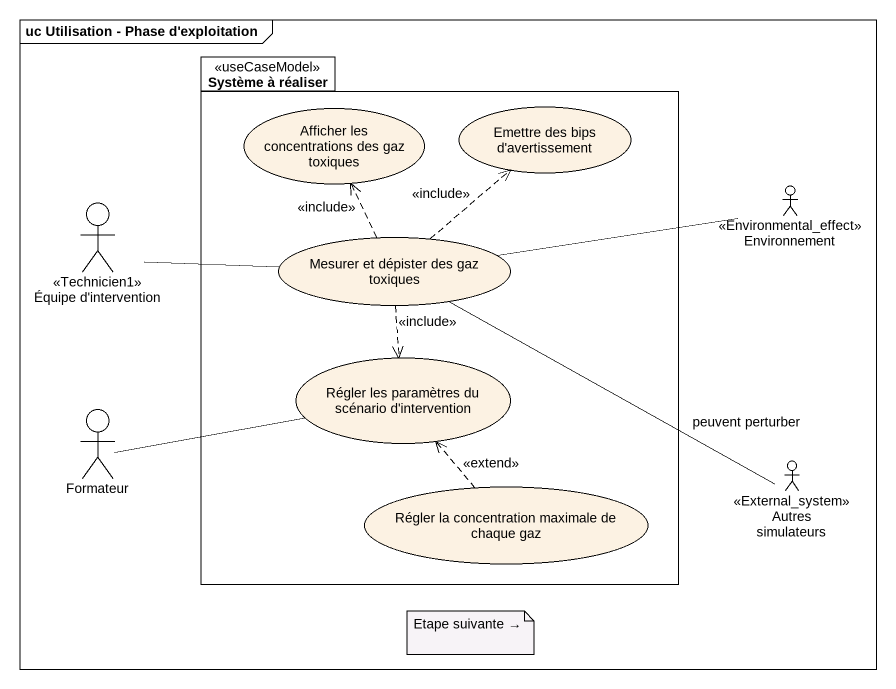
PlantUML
@startuml
mainframe uc Utilisation - Phase d'exploitation
package "Système à réaliser" as Système_à_réaliser <<useCaseModel>> {
  usecase "Afficher les concentrations des gaz toxiques" as Afficher_les_concentrations
  usecase "Emettre des bips d'avertissement" as Emettre_des_bips_d
  usecase "Mesurer et dépister des gaz toxiques" as Mesurer_et_dépister_des_gaz
  usecase "Régler les paramètres du scénario d'intervention" as Régler_les_paramètres_du
  usecase "Régler la concentration maximale de chaque gaz" as Régler_la_concentration
}
actor Environnement <<Environmental_effect>>
actor "Équipe d'intervention" as Équipe_d_intervention <<Technicien1>>
actor Formateur
actor "Autres simulateurs" as Autres_simulateurs <<External_system>>
Environnement -left- Mesurer_et_dépister_des_gaz
Équipe_d_intervention -right- Mesurer_et_dépister_des_gaz
Mesurer_et_dépister_des_gaz .up.> Afficher_les_concentrations : <<include>>
Mesurer_et_dépister_des_gaz .up.> Emettre_des_bips_d : <<include>>
Mesurer_et_dépister_des_gaz ..> Régler_les_paramètres_du : <<include>>
Formateur -right- Régler_les_paramètres_du
Autres_simulateurs -left- Mesurer_et_dépister_des_gaz : peuvent perturber
Régler_la_concentration .up.> Régler_les_paramètres_du : <<extend>>
note as N1
  Etape suivante →
end note
@enduml
